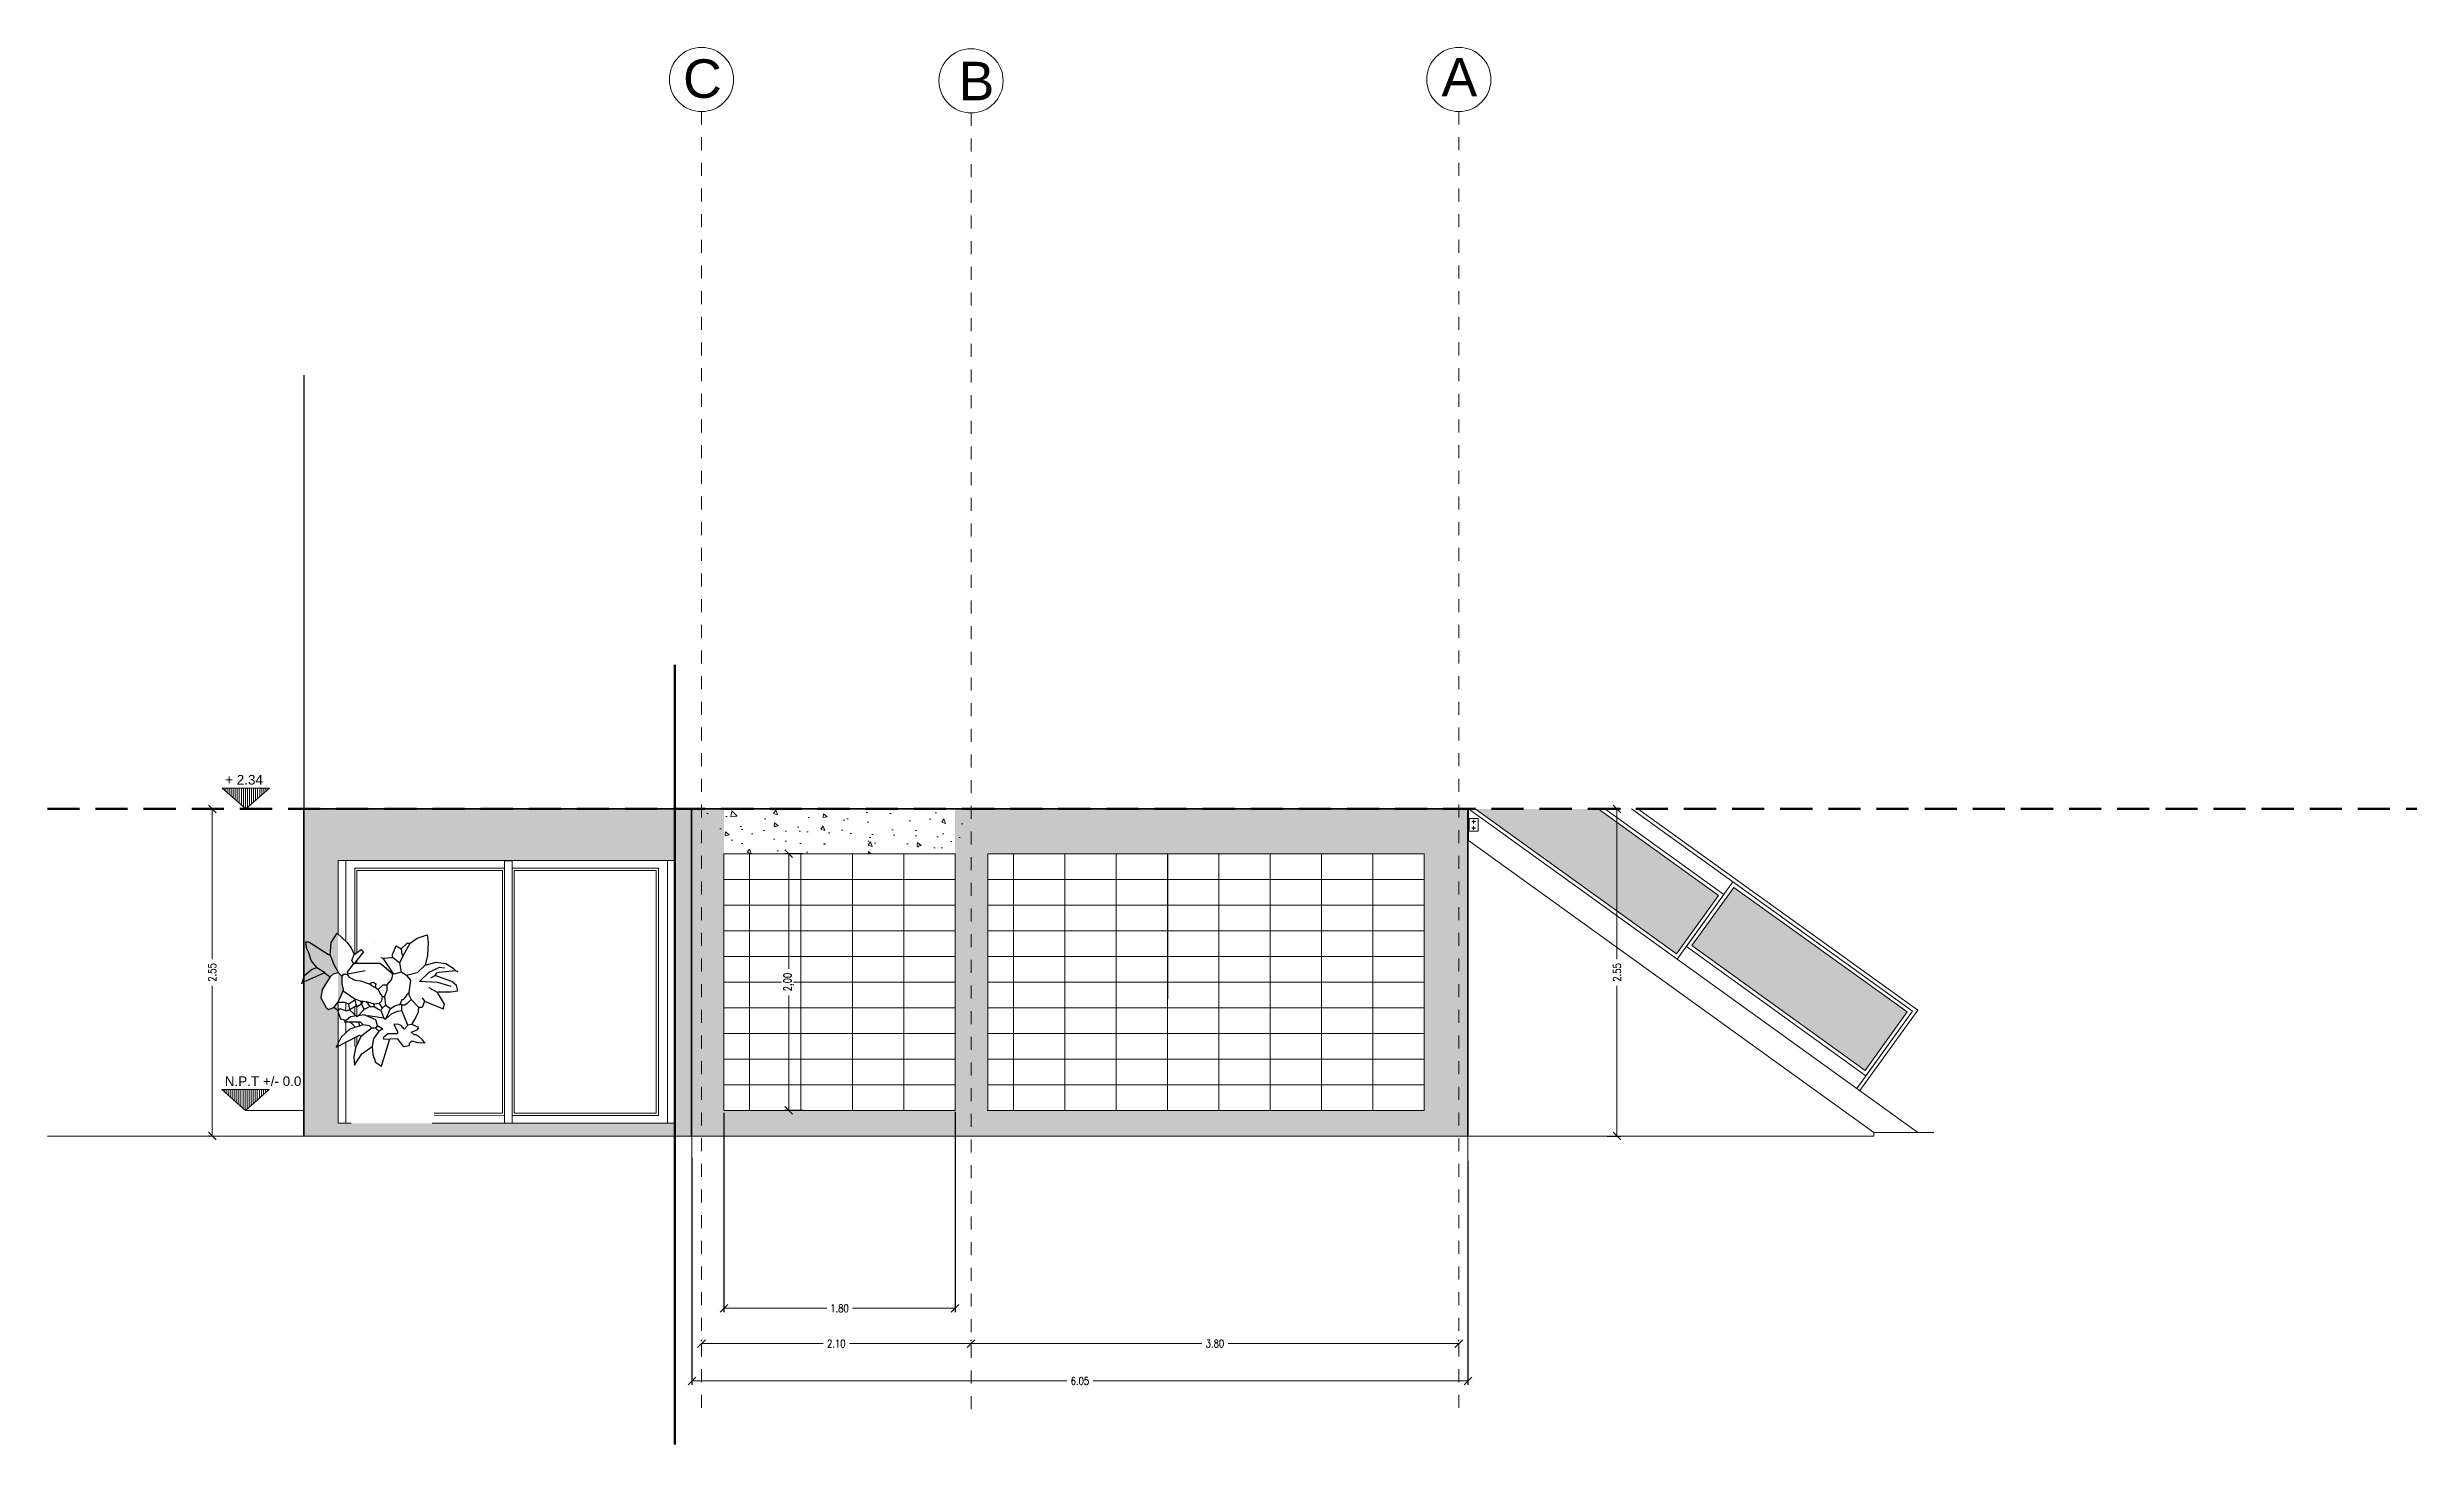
# Model space of a CAD drawing. Header units: inches. Extents: x -1721 to -596, y -6348 to -3031.
# Drawn here: x -683.6 to -665.14, y -3125.84 to -3114.95 of the extents above; entities that cross this region are included whole.
import ezdxf

# ---------------------------------------------------------------- set-up
doc = ezdxf.new("R2010")
doc.units = ezdxf.units.IN
doc.header["$MEASUREMENT"] = 0
doc.linetypes.add('CENTER', pattern=[2, 1.25, -0.25, 0.25, -0.25])
doc.linetypes.add('HIDDEN', pattern=[0.375, 0.25, -0.125])
for name, color, linetype, lineweight in [('$1$A-FLOR-FTPT', 6, 'Continuous', 70), ('$1$A-WALL-FULL', 7, 'Continuous', 35), ('A-ANNO-DIMS', 3, 'Continuous', 18), ('A-ANNO-SYMB', 3, 'Continuous', 18), ('A-ANNO-TEXT', 3, 'Continuous', 18), ('A-ELEV-MBE1', 7, 'Continuous', 13), ('A-ELEV-PATT', 8, 'Continuous', 13), ('A-SECT-MCUT', 7, 'Continuous', 35), ('A-SECT-PATT', 8, 'Continuous', 18)]:
    doc.layers.add(name, color=color, linetype=linetype, lineweight=lineweight)
doc.layers.add('linee sezioni frecce', color=5, linetype='Continuous')
doc.layers.add('VEGETAZIONE', color=94, linetype='Continuous')
doc.styles.add('E-ARIAL', font='Arial.ttf')
doc.styles.add('E-ROMANS', font='romans.shx', dxfattribs={"width": 0.8})
doc.dimstyles.new('E-0050_TICK_12', dxfattribs={"dimscale": 0.001, "dimtxt": 60, "dimasz": 60, "dimexe": 30, "dimexo": 20, "dimgap": 30, "dimtad": 0, "dimzin": 0, "dimdsep": 46, "dimtxsty": 'E-ROMANS', "dimblk": 'OBLIQUE', "dimcen": 30, "dimclrd": 256, "dimclre": 256, "dimclrt": 256, "dimadec": 0, "dimazin": 0, "dimtfac": 1, "dimtmove": 1, "dimatfit": 3, "dimldrblk": 'OPEN90', "dimfxl": 1, "dimtfill": 1, "dimtolj": 1, "dimtzin": 0, "dimlwd": -1, "dimarcsym": 0})

# ---------------------------------------------------------------- blocks, each defined once
blk = doc.blocks.new('_Oblique')
at = {"color": 0, "linetype": 'ByBlock', "lineweight": -2}
blk.add_line((-0.5, -0.5), (0.5, 0.5), dxfattribs=at)
blk = doc.blocks.new('*D25')
at = {"layer": 'A-ANNO-DIMS', "lineweight": -2, "transparency": 16777216}
for p, q in [((-678.5, -3125.033), (-678.5, -3125.023)), ((-676.4, -3125.033), (-676.4, -3125.023))]:
    blk.add_line(p, q, dxfattribs=at)
at = {"layer": 'A-ANNO-DIMS', "transparency": 16777216}
for p, q in [((-678.5, -3125.053), (-677.553, -3125.053)), ((-676.4, -3125.053), (-677.346, -3125.053))]:
    blk.add_line(p, q, dxfattribs=at)
at = {"layer": 'DEFPOINTS', "color": 0, "transparency": 16777216}
for p in [(-678.5, -3125.053), (-676.4, -3125.053), (-676.4, -3125.053)]:
    blk.add_point(p, dxfattribs=at)
at = {"layer": 'A-ANNO-DIMS', "transparency": 16777216, "xscale": 0.06, "yscale": 0.06, "zscale": 0.06, "rotation": 180}
blk.add_blockref('_Oblique', (-678.5, -3125.053), dxfattribs=at)
at = {"layer": 'A-ANNO-DIMS', "transparency": 16777216, "xscale": 0.06, "yscale": 0.06, "zscale": 0.06}
blk.add_blockref('_Oblique', (-676.4, -3125.053), dxfattribs=at)
at = {"layer": 'A-ANNO-DIMS', "transparency": 16777216, "insert": (-677.45, -3125.053), "char_height": 0.06, "attachment_point": 5, "style": 'E-ROMANS', "bg_fill": 3, "box_fill_scale": 1.25, "bg_fill_color": 256, "bg_fill_true_color": 13158600, "bg_fill_transparency": 0}
blk.add_mtext('\\A1;2.10', dxfattribs=at)
blk = doc.blocks.new('_Open90')
at = {"color": 0, "linetype": 'ByBlock', "lineweight": -2}
for p, q in [((0, 0), (-1, 0)), ((-0.5, 0.5), (0, 0)), ((0, 0), (-0.5, -0.5))]:
    blk.add_line(p, q, dxfattribs=at)
blk = doc.blocks.new('*D26')
at = {"layer": 'A-ANNO-DIMS', "lineweight": -2, "transparency": 16777216}
for p, q in [((-676.4, -3125.033), (-676.4, -3125.023)), ((-672.6, -3125.033), (-672.6, -3125.023))]:
    blk.add_line(p, q, dxfattribs=at)
at = {"layer": 'A-ANNO-DIMS', "transparency": 16777216}
for p, q in [((-676.4, -3125.053), (-674.603, -3125.053)), ((-672.6, -3125.053), (-674.396, -3125.053))]:
    blk.add_line(p, q, dxfattribs=at)
at = {"layer": 'DEFPOINTS', "color": 0, "transparency": 16777216}
for p in [(-676.4, -3125.053), (-672.6, -3125.053), (-672.6, -3125.053)]:
    blk.add_point(p, dxfattribs=at)
at = {"layer": 'A-ANNO-DIMS', "transparency": 16777216, "xscale": 0.06, "yscale": 0.06, "zscale": 0.06, "rotation": 180}
blk.add_blockref('_Oblique', (-676.4, -3125.053), dxfattribs=at)
at = {"layer": 'A-ANNO-DIMS', "transparency": 16777216, "xscale": 0.06, "yscale": 0.06, "zscale": 0.06}
blk.add_blockref('_Oblique', (-672.6, -3125.053), dxfattribs=at)
at = {"layer": 'A-ANNO-DIMS', "transparency": 16777216, "insert": (-674.5, -3125.053), "char_height": 0.06, "attachment_point": 5, "style": 'E-ROMANS', "bg_fill": 3, "box_fill_scale": 1.25, "bg_fill_color": 256, "bg_fill_true_color": 13158600, "bg_fill_transparency": 0}
blk.add_mtext('\\A1;3.80', dxfattribs=at)
blk = doc.blocks.new('*D27')
at = {"layer": 'A-ANNO-DIMS', "lineweight": -2, "transparency": 16777216}
for p, q in [((-678.325, -3123.256), (-678.325, -3124.808)), ((-676.525, -3123.247), (-676.525, -3124.808))]:
    blk.add_line(p, q, dxfattribs=at)
at = {"layer": 'A-ANNO-DIMS', "transparency": 16777216}
for p, q in [((-678.325, -3124.778), (-677.524, -3124.778)), ((-676.525, -3124.778), (-677.325, -3124.778))]:
    blk.add_line(p, q, dxfattribs=at)
at = {"layer": 'DEFPOINTS', "color": 0, "transparency": 16777216}
for p in [(-678.325, -3123.236), (-676.525, -3123.227), (-676.525, -3124.778)]:
    blk.add_point(p, dxfattribs=at)
at = {"layer": 'A-ANNO-DIMS', "transparency": 16777216, "xscale": 0.06, "yscale": 0.06, "zscale": 0.06, "rotation": 180}
blk.add_blockref('_Oblique', (-678.325, -3124.778), dxfattribs=at)
at = {"layer": 'A-ANNO-DIMS', "transparency": 16777216, "xscale": 0.06, "yscale": 0.06, "zscale": 0.06}
blk.add_blockref('_Oblique', (-676.525, -3124.778), dxfattribs=at)
at = {"layer": 'A-ANNO-DIMS', "transparency": 16777216, "insert": (-677.425, -3124.778), "char_height": 0.06, "attachment_point": 5, "style": 'E-ROMANS', "bg_fill": 3, "box_fill_scale": 1.25, "bg_fill_color": 256, "bg_fill_true_color": 13158600, "bg_fill_transparency": 0}
blk.add_mtext('\\A1;1.80', dxfattribs=at)
blk = doc.blocks.new('*D28')
at = {"layer": 'A-ANNO-DIMS', "lineweight": -2, "transparency": 16777216}
for p, q in [((-678.575, -3123.606), (-678.575, -3125.374)), ((-672.529, -3123.631), (-672.529, -3125.374))]:
    blk.add_line(p, q, dxfattribs=at)
at = {"layer": 'A-ANNO-DIMS', "transparency": 16777216}
for p, q in [((-678.575, -3125.344), (-675.654, -3125.344)), ((-672.529, -3125.344), (-675.45, -3125.344))]:
    blk.add_line(p, q, dxfattribs=at)
at = {"layer": 'DEFPOINTS', "color": 0, "transparency": 16777216}
for p in [(-678.575, -3123.586), (-672.529, -3123.611), (-672.529, -3125.344)]:
    blk.add_point(p, dxfattribs=at)
at = {"layer": 'A-ANNO-DIMS', "transparency": 16777216, "xscale": 0.06, "yscale": 0.06, "zscale": 0.06, "rotation": 180}
blk.add_blockref('_Oblique', (-678.575, -3125.344), dxfattribs=at)
at = {"layer": 'A-ANNO-DIMS', "transparency": 16777216, "xscale": 0.06, "yscale": 0.06, "zscale": 0.06}
blk.add_blockref('_Oblique', (-672.529, -3125.344), dxfattribs=at)
at = {"layer": 'A-ANNO-DIMS', "transparency": 16777216, "insert": (-675.552, -3125.344), "char_height": 0.06, "attachment_point": 5, "style": 'E-ROMANS', "bg_fill": 3, "box_fill_scale": 1.25, "bg_fill_color": 256, "bg_fill_true_color": 13158600, "bg_fill_transparency": 0}
blk.add_mtext('\\A1;6.05', dxfattribs=at)
blk = doc.blocks.new('*D29')
at = {"layer": 'A-ANNO-DIMS', "lineweight": -2, "transparency": 16777216}
for p, q in [((-671.445, -3120.887), (-671.338, -3120.887)), ((-671.445, -3123.436), (-671.338, -3123.436))]:
    blk.add_line(p, q, dxfattribs=at)
at = {"layer": 'A-ANNO-DIMS', "transparency": 16777216}
for p, q in [((-671.368, -3120.887), (-671.368, -3122.058)), ((-671.368, -3123.436), (-671.368, -3122.265))]:
    blk.add_line(p, q, dxfattribs=at)
at = {"layer": 'DEFPOINTS', "color": 0, "transparency": 16777216}
for p in [(-671.465, -3120.887), (-671.465, -3123.436), (-671.368, -3123.436)]:
    blk.add_point(p, dxfattribs=at)
at = {"layer": 'A-ANNO-DIMS', "transparency": 16777216, "xscale": 0.06, "yscale": 0.06, "zscale": 0.06}
for p, rotation in [((-671.368, -3120.887), 90), ((-671.368, -3123.436), 270)]:
    blk.add_blockref('_Oblique', p, dxfattribs=dict(at, rotation=rotation))
at = {"layer": 'A-ANNO-DIMS', "transparency": 16777216, "insert": (-671.368, -3122.161), "char_height": 0.06, "attachment_point": 5, "rotation": 90, "style": 'E-ROMANS', "bg_fill": 3, "box_fill_scale": 1.25, "bg_fill_color": 256, "bg_fill_true_color": 13158600, "bg_fill_transparency": 0}
blk.add_mtext('\\A1;2.55', dxfattribs=at)
blk = doc.blocks.new('*D30')
at = {"layer": 'A-ANNO-DIMS', "lineweight": -2, "transparency": 16777216}
for p, q in [((-682.332, -3120.887), (-682.342, -3120.887)), ((-682.332, -3123.436), (-682.342, -3123.436))]:
    blk.add_line(p, q, dxfattribs=at)
at = {"layer": 'A-ANNO-DIMS', "transparency": 16777216}
for p, q in [((-682.312, -3120.887), (-682.312, -3122.058)), ((-682.312, -3123.436), (-682.312, -3122.265))]:
    blk.add_line(p, q, dxfattribs=at)
at = {"layer": 'DEFPOINTS', "color": 0, "transparency": 16777216}
for p in [(-682.312, -3120.887), (-682.312, -3123.436), (-682.312, -3123.436)]:
    blk.add_point(p, dxfattribs=at)
at = {"layer": 'A-ANNO-DIMS', "transparency": 16777216, "xscale": 0.06, "yscale": 0.06, "zscale": 0.06}
for p, rotation in [((-682.312, -3120.887), 90), ((-682.312, -3123.436), 270)]:
    blk.add_blockref('_Oblique', p, dxfattribs=dict(at, rotation=rotation))
at = {"layer": 'A-ANNO-DIMS', "transparency": 16777216, "insert": (-682.312, -3122.161), "char_height": 0.06, "attachment_point": 5, "rotation": 90, "style": 'E-ROMANS', "bg_fill": 3, "box_fill_scale": 1.25, "bg_fill_color": 256, "bg_fill_true_color": 13158600, "bg_fill_transparency": 0}
blk.add_mtext('\\A1;2.55', dxfattribs=at)
blk = doc.blocks.new('*D31')
at = {"layer": 'A-ANNO-DIMS', "lineweight": -2, "transparency": 16777216}
for p, q in [((-677.711, -3121.236), (-677.851, -3121.236)), ((-677.711, -3123.236), (-677.851, -3123.236))]:
    blk.add_line(p, q, dxfattribs=at)
at = {"layer": 'A-ANNO-DIMS', "transparency": 16777216}
for p, q in [((-677.821, -3121.236), (-677.821, -3122.133)), ((-677.821, -3123.236), (-677.821, -3122.34))]:
    blk.add_line(p, q, dxfattribs=at)
at = {"layer": 'DEFPOINTS', "color": 0, "transparency": 16777216}
for p in [(-677.821, -3121.236), (-677.691, -3121.236), (-677.691, -3123.236)]:
    blk.add_point(p, dxfattribs=at)
at = {"layer": 'A-ANNO-DIMS', "transparency": 16777216, "xscale": 0.06, "yscale": 0.06, "zscale": 0.06}
for p, rotation in [((-677.821, -3121.236), 90), ((-677.821, -3123.236), 270)]:
    blk.add_blockref('_Oblique', p, dxfattribs=dict(at, rotation=rotation))
at = {"layer": 'A-ANNO-DIMS', "transparency": 16777216, "insert": (-677.821, -3122.236), "char_height": 0.06, "attachment_point": 5, "rotation": 90, "style": 'E-ROMANS', "bg_fill": 3, "box_fill_scale": 1.25, "bg_fill_color": 256, "bg_fill_true_color": 13158600, "bg_fill_transparency": 0}
blk.add_mtext('\\A1;2,00', dxfattribs=at)

msp = doc.modelspace()

# ---------------------------------------------------------------- hatches: boundary and pattern name
at = {"layer": 'A-SECT-PATT'}
h = msp.add_hatch(dxfattribs=at)
h.set_pattern_fill('ANSI31', color=256, scale=0.005, angle=225, style=0)
h.set_pattern_definition([(270, (-526.87499, -3252.552641), (0.015875, -3e-17), [])])
h.paths.add_polyline_path([(-682.234, -3120.725), (-682.05, -3120.888), (-681.866, -3120.725)])
h = msp.add_hatch(dxfattribs=at)
h.set_pattern_fill('DOTS', color=256, scale=0.4, angle=362.9169, style=0)
h.set_pattern_definition([(2.916943, (-741.874664, -3101.663424), (0.011211598, 0.025603712), [0, -0.025])])
h.paths.add_polyline_path([(-670.786, -3121.952), (-669.435, -3122.924), (-669.108, -3122.469), (-670.458, -3121.498)])
h.paths.add_polyline_path([(-672.473, -3120.887), (-671.515, -3120.887), (-670.578, -3121.561), (-670.905, -3122.015)])

# ---------------------------------------------------------------- linework, layer by layer
at = {"layer": '$1$A-FLOR-FTPT'}
msp.add_line((-678.708, -3125.84), (-678.708, -3119.763), dxfattribs=at)
at = {"layer": '$1$A-WALL-FULL'}
for p, q in [((-681.599, -3120.887), (-681.599, -3123.436)), ((-678.579, -3120.887), (-678.579, -3123.436)), ((-672.529, -3120.887), (-672.529, -3123.436))]:
    msp.add_line(p, q, dxfattribs=at)
for p, q in [((-681.599, -3117.506), (-681.599, -3123.436)), ((-672.525, -3121.133), (-672.529, -3121.133)), ((-680.035, -3121.289), (-679.976, -3121.289))]:
    msp.add_line(p, q)
at = {"layer": 'A-ANNO-SYMB', "ltscale": 0.003}
for p, q in [((-678.575, -3123.436), (-678.575, -3123.686)), ((-676.525, -3123.536), (-676.525, -3123.761)), ((-672.529, -3123.436), (-672.529, -3123.686)), ((-678.575, -3123.611), (-678.575, -3123.761)), ((-672.529, -3123.611), (-672.529, -3123.761))]:
    msp.add_line(p, q, dxfattribs=at)
at = {"layer": 'A-ANNO-SYMB', "linetype": 'CENTER', "ltscale": 0.04}
for points in [[(-678.5, -3115.453), (-678.5, -3125.588)], [(-676.4, -3115.463), (-676.4, -3125.588)], [(-672.6, -3115.453), (-672.6, -3125.588)]]:
    msp.add_lwpolyline(points, dxfattribs=at)
at = {"layer": 'A-ANNO-SYMB'}
msp.add_lwpolyline([(-682.05, -3120.887), (-682.234, -3120.725), (-681.866, -3120.725)], close=True, dxfattribs=at)
for points in [[(-678.575, -3120.887), (-678.575, -3120.887), (-679.028, -3120.888), (-679.028, -3120.888)], [(-681.599, -3123.237), (-681.599, -3123.237), (-682.053, -3123.237), (-682.053, -3123.237)]]:
    msp.add_lwpolyline(points, dxfattribs=at)
for centre in [(-678.5, -3115.203), (-676.4, -3115.213), (-672.6, -3115.203)]:
    msp.add_circle(centre, 0.25, dxfattribs=at)
at = {"layer": 'A-ELEV-MBE1', "extrusion": (-4.44089e-16, 5.03198e-31, -1)}
for p, q in [((-675.492, -3120.887), (-676.292, -3120.887)), ((-675.517, -3120.887), (-676.267, -3120.887)), ((-675.517, -3120.887), (-676.267, -3120.887)), ((-675.517, -3120.887), (-676.267, -3120.887))]:
    msp.add_line(p, q, dxfattribs=at)
at = {"layer": 'A-ELEV-MBE1'}
for p, q in [((-672.525, -3120.887), (-669.025, -3123.407)), ((-672.525, -3121.133), (-672.525, -3120.887)), ((-672.45, -3120.961), (-672.525, -3120.961)), ((-672.52, -3120.961), (-672.52, -3121.061)), ((-672.47, -3120.986), (-672.5, -3120.986)), ((-672.485, -3121.001), (-672.485, -3120.971)), ((-672.45, -3120.961), (-672.45, -3121.061)), ((-671.256, -3120.887), (-669.066, -3122.463)), ((-671.205, -3120.887), (-669.025, -3122.456)), ((-672.45, -3121.061), (-672.525, -3121.061)), ((-672.525, -3121.133), (-669.367, -3123.407)), ((-672.47, -3121.036), (-672.5, -3121.036)), ((-672.485, -3121.021), (-672.485, -3121.051)), ((-681.599, -3121.237), (-681.599, -3123.436)), ((-674.869, -3121.237), (-675.669, -3121.237, 0)), ((-669.066, -3122.463), (-669.5, -3123.065)), ((-669.025, -3122.456), (-669.475, -3123.082)), ((-676.274, -3123.236), (-672.869, -3123.237)), ((-669.367, -3123.436), (-672.525, -3123.436)), ((-669.367, -3123.407), (-668.899, -3123.407)), ((-669.367, -3123.407), (-669.367, -3123.436))]:
    msp.add_line(p, q, dxfattribs=at)
at = {"layer": 'A-ELEV-MBE1', "color": 7}
for p, q in [((-680.035, -3121.289), (-681.331, -3121.289)), ((-681.331, -3121.289), (-681.331, -3121.862)), ((-681.272, -3121.917), (-681.272, -3121.289)), ((-680.035, -3123.336), (-680.035, -3121.289)), ((-679.976, -3123.336), (-679.976, -3121.289)), ((-678.708, -3121.289), (-679.976, -3121.289)), ((-678.766, -3123.336), (-678.766, -3121.289)), ((-678.708, -3122.339), (-678.708, -3121.289)), ((-681.331, -3122.396), (-681.331, -3122.455)), ((-681.272, -3122.461), (-681.272, -3122.399)), ((-678.708, -3122.339), (-678.708, -3123.336)), ((-681.331, -3122.465), (-681.331, -3123.336)), ((-681.272, -3122.538), (-681.272, -3122.535)), ((-681.272, -3122.634), (-681.272, -3122.546)), ((-681.272, -3123.336), (-681.272, -3122.705))]:
    msp.add_line(p, q, dxfattribs=at)
at = {"layer": 'A-ELEV-MBE1', "color": 4}
for p, q in [((-681.201, -3121.348), (-681.201, -3122.016)), ((-678.836, -3123.276), (-678.836, -3121.348)), ((-680.051, -3121.367), (-681.184, -3121.367)), ((-681.184, -3121.367), (-681.184, -3122.005)), ((-680.051, -3123.258), (-680.051, -3121.367)), ((-678.852, -3121.367), (-679.96, -3121.367)), ((-679.96, -3123.258), (-679.96, -3121.367)), ((-678.852, -3121.367), (-678.852, -3123.258)), ((-681.184, -3122.065), (-681.184, -3122.092)), ((-681.201, -3122.367), (-681.201, -3122.379)), ((-681.201, -3122.429), (-681.201, -3122.489)), ((-681.184, -3122.424), (-681.184, -3122.503)), ((-681.201, -3122.583), (-681.201, -3122.591)), ((-681.201, -3122.668), (-681.201, -3122.739)), ((-681.184, -3122.659), (-681.184, -3122.727)), ((-680.582, -3123.272), (-680.035, -3123.276)), ((-679.976, -3123.276), (-678.836, -3123.276))]:
    msp.add_line(p, q, dxfattribs=at)
at = {"layer": 'A-ELEV-MBE1', "color": 4, "linetype": 'HIDDEN', "ltscale": 100}
for p, q in [((-680.035, -3121.348), (-681.201, -3121.348)), ((-678.836, -3121.348), (-679.976, -3121.348)), ((-680.051, -3123.258), (-680.582, -3123.258)), ((-678.852, -3123.258), (-679.96, -3123.258))]:
    msp.add_line(p, q, dxfattribs=at)
at = {"layer": 'A-ELEV-MBE1', "color": 7, "true_color": 0xffffff}
for p, q in [((-681.331, -3123.336), (-681.229, -3123.336)), ((-680.598, -3123.336), (-678.708, -3123.336))]:
    msp.add_line(p, q, dxfattribs=at)
at = {"layer": 'A-ELEV-MBE1'}
for points in [[(-671.463, -3120.887), (-670.536, -3121.554), (-670.898, -3122.057), (-672.525, -3120.887)], [(-671.515, -3120.887), (-670.578, -3121.561), (-670.905, -3122.015), (-672.473, -3120.887)], [(-683.596, -3123.436), (-672.525, -3123.436)]]:
    msp.add_lwpolyline(points, dxfattribs=at)
for points in [[(-671.293, -3120.887), (-671.293, -3120.887)], [(-678.325, -3121.236), (-678.125, -3121.236), (-678.125, -3121.436), (-678.325, -3121.436)], [(-678.125, -3121.236), (-677.725, -3121.236), (-677.725, -3121.436), (-678.125, -3121.436)], [(-677.725, -3121.236), (-677.325, -3121.236), (-677.325, -3121.436), (-677.725, -3121.436)], [(-677.325, -3121.236), (-676.925, -3121.236), (-676.925, -3121.436), (-677.325, -3121.436)], [(-676.925, -3121.236), (-676.525, -3121.236), (-676.525, -3121.436), (-676.925, -3121.436)], [(-676.269, -3121.237), (-676.069, -3121.237), (-676.069, -3121.437), (-676.269, -3121.437)], [(-676.069, -3121.237), (-675.669, -3121.237), (-675.669, -3121.437), (-676.069, -3121.437)], [(-675.669, -3121.237), (-675.269, -3121.237), (-675.269, -3121.437), (-675.669, -3121.437)], [(-675.269, -3121.237), (-674.869, -3121.237), (-674.869, -3121.437), (-675.269, -3121.437)], [(-674.869, -3121.237), (-674.469, -3121.237), (-674.469, -3121.437), (-674.869, -3121.437)], [(-674.469, -3121.237), (-674.069, -3121.237), (-674.069, -3121.437), (-674.469, -3121.437)], [(-674.069, -3121.237), (-673.669, -3121.237), (-673.669, -3121.437), (-674.069, -3121.437)], [(-673.669, -3121.237), (-673.269, -3121.237), (-673.269, -3121.437), (-673.669, -3121.437)], [(-673.269, -3121.237), (-672.869, -3121.237), (-672.869, -3121.437), (-673.269, -3121.437)], [(-678.325, -3121.436), (-678.125, -3121.436), (-678.125, -3121.636), (-678.325, -3121.636)], [(-678.125, -3121.436), (-677.725, -3121.436), (-677.725, -3121.636), (-678.125, -3121.636)], [(-677.725, -3121.436), (-677.325, -3121.436), (-677.325, -3121.636), (-677.725, -3121.636)], [(-677.325, -3121.436), (-676.925, -3121.436), (-676.925, -3121.636), (-677.325, -3121.636)], [(-676.925, -3121.436), (-676.525, -3121.436), (-676.525, -3121.636), (-676.925, -3121.636)], [(-676.269, -3121.437), (-676.069, -3121.437), (-676.069, -3121.637), (-676.269, -3121.637)], [(-676.069, -3121.437), (-675.669, -3121.437), (-675.669, -3121.637), (-676.069, -3121.637)], [(-675.669, -3121.437), (-675.269, -3121.437), (-675.269, -3121.637), (-675.669, -3121.637)], [(-675.269, -3121.437), (-674.869, -3121.437), (-674.869, -3121.637), (-675.269, -3121.637)], [(-674.869, -3121.437), (-674.469, -3121.437), (-674.469, -3121.637), (-674.869, -3121.637)], [(-674.469, -3121.437), (-674.069, -3121.437), (-674.069, -3121.637), (-674.469, -3121.637)], [(-674.069, -3121.437), (-673.669, -3121.437), (-673.669, -3121.637), (-674.069, -3121.637)], [(-673.669, -3121.437), (-673.269, -3121.437), (-673.269, -3121.637), (-673.669, -3121.637)], [(-673.269, -3121.437), (-672.869, -3121.437), (-672.869, -3121.637), (-673.269, -3121.637)], [(-669.429, -3122.966), (-670.827, -3121.959), (-670.465, -3121.456), (-669.066, -3122.463)], [(-669.435, -3122.924), (-670.786, -3121.952), (-670.458, -3121.498), (-669.108, -3122.469)], [(-678.325, -3121.636), (-678.125, -3121.636), (-678.125, -3121.836), (-678.325, -3121.836)], [(-678.125, -3121.636), (-677.725, -3121.636), (-677.725, -3121.836), (-678.125, -3121.836)], [(-677.725, -3121.636), (-677.325, -3121.636), (-677.325, -3121.836), (-677.725, -3121.836)], [(-677.325, -3121.636), (-676.925, -3121.636), (-676.925, -3121.836), (-677.325, -3121.836)], [(-676.925, -3121.636), (-676.525, -3121.636), (-676.525, -3121.836), (-676.925, -3121.836)], [(-676.269, -3121.637), (-676.069, -3121.637), (-676.069, -3121.837), (-676.269, -3121.837)], [(-676.069, -3121.637), (-675.669, -3121.637), (-675.669, -3121.837), (-676.069, -3121.837)], [(-675.669, -3121.637), (-675.269, -3121.637), (-675.269, -3121.837), (-675.669, -3121.837)], [(-675.269, -3121.637), (-674.869, -3121.637), (-674.869, -3121.837), (-675.269, -3121.837)], [(-674.869, -3121.637), (-674.469, -3121.637), (-674.469, -3121.837), (-674.869, -3121.837)], [(-674.469, -3121.637), (-674.069, -3121.637), (-674.069, -3121.837), (-674.469, -3121.837)], [(-674.069, -3121.637), (-673.669, -3121.637), (-673.669, -3121.837), (-674.069, -3121.837)], [(-673.669, -3121.637), (-673.269, -3121.637), (-673.269, -3121.837), (-673.669, -3121.837)], [(-673.269, -3121.637), (-672.869, -3121.637), (-672.869, -3121.837), (-673.269, -3121.837)], [(-678.325, -3121.836), (-678.125, -3121.836), (-678.125, -3122.036), (-678.325, -3122.036)], [(-678.125, -3121.836), (-677.725, -3121.836), (-677.725, -3122.036), (-678.125, -3122.036)], [(-677.725, -3121.836), (-677.325, -3121.836), (-677.325, -3122.036), (-677.725, -3122.036)], [(-677.325, -3121.836), (-676.925, -3121.836), (-676.925, -3122.036), (-677.325, -3122.036)], [(-676.925, -3121.836), (-676.525, -3121.836), (-676.525, -3122.036), (-676.925, -3122.036)], [(-676.269, -3121.837), (-676.069, -3121.837), (-676.069, -3122.037), (-676.269, -3122.037)], [(-676.069, -3121.837), (-675.669, -3121.837), (-675.669, -3122.037), (-676.069, -3122.037)], [(-675.669, -3121.837), (-675.269, -3121.837), (-675.269, -3122.037), (-675.669, -3122.037)], [(-675.269, -3121.837), (-674.869, -3121.837), (-674.869, -3122.037), (-675.269, -3122.037)], [(-674.869, -3121.837), (-674.469, -3121.837), (-674.469, -3122.037), (-674.869, -3122.037)], [(-674.469, -3121.837), (-674.069, -3121.837), (-674.069, -3122.037), (-674.469, -3122.037)], [(-674.069, -3121.837), (-673.669, -3121.837), (-673.669, -3122.037), (-674.069, -3122.037)], [(-673.669, -3121.837), (-673.269, -3121.837), (-673.269, -3122.037), (-673.669, -3122.037)], [(-673.269, -3121.837), (-672.869, -3121.837), (-672.869, -3122.037), (-673.269, -3122.037)], [(-678.325, -3122.036), (-678.125, -3122.036), (-678.125, -3122.236), (-678.325, -3122.236)], [(-678.125, -3122.036), (-677.725, -3122.036), (-677.725, -3122.236), (-678.125, -3122.236)], [(-677.725, -3122.036), (-677.325, -3122.036), (-677.325, -3122.236), (-677.725, -3122.236)], [(-677.325, -3122.036), (-676.925, -3122.036), (-676.925, -3122.236), (-677.325, -3122.236)], [(-676.925, -3122.036), (-676.525, -3122.036), (-676.525, -3122.236), (-676.925, -3122.236)], [(-676.269, -3122.037), (-676.069, -3122.037), (-676.069, -3122.237), (-676.269, -3122.237)], [(-676.069, -3122.037), (-675.669, -3122.037), (-675.669, -3122.237), (-676.069, -3122.237)], [(-675.669, -3122.037), (-675.269, -3122.037), (-675.269, -3122.237), (-675.669, -3122.237)], [(-675.269, -3122.037), (-674.869, -3122.037), (-674.869, -3122.237), (-675.269, -3122.237)], [(-674.869, -3122.037), (-674.469, -3122.037), (-674.469, -3122.237), (-674.869, -3122.237)], [(-674.469, -3122.037), (-674.069, -3122.037), (-674.069, -3122.237), (-674.469, -3122.237)], [(-674.069, -3122.037), (-673.669, -3122.037), (-673.669, -3122.237), (-674.069, -3122.237)], [(-673.669, -3122.037), (-673.269, -3122.037), (-673.269, -3122.237), (-673.669, -3122.237)], [(-673.269, -3122.037), (-672.869, -3122.037), (-672.869, -3122.237), (-673.269, -3122.237)], [(-678.325, -3122.236), (-678.125, -3122.236), (-678.125, -3122.436), (-678.325, -3122.436)], [(-678.125, -3122.236), (-677.725, -3122.236), (-677.725, -3122.436), (-678.125, -3122.436)], [(-677.725, -3122.236), (-677.325, -3122.236), (-677.325, -3122.436), (-677.725, -3122.436)], [(-677.325, -3122.236), (-676.925, -3122.236), (-676.925, -3122.436), (-677.325, -3122.436)], [(-676.925, -3122.236), (-676.525, -3122.236), (-676.525, -3122.436), (-676.925, -3122.436)], [(-676.269, -3122.237), (-676.069, -3122.237), (-676.069, -3122.437), (-676.269, -3122.437)], [(-676.069, -3122.237), (-675.669, -3122.237), (-675.669, -3122.437), (-676.069, -3122.437)], [(-675.669, -3122.237), (-675.269, -3122.237), (-675.269, -3122.437), (-675.669, -3122.437)], [(-675.269, -3122.237), (-674.869, -3122.237), (-674.869, -3122.437), (-675.269, -3122.437)], [(-674.869, -3122.237), (-674.469, -3122.237), (-674.469, -3122.437), (-674.869, -3122.437)], [(-674.469, -3122.237), (-674.069, -3122.237), (-674.069, -3122.437), (-674.469, -3122.437)], [(-674.069, -3122.237), (-673.669, -3122.237), (-673.669, -3122.437), (-674.069, -3122.437)], [(-673.669, -3122.237), (-673.269, -3122.237), (-673.269, -3122.437), (-673.669, -3122.437)], [(-673.269, -3122.237), (-672.869, -3122.237), (-672.869, -3122.437), (-673.269, -3122.437)], [(-678.325, -3122.436), (-678.125, -3122.436), (-678.125, -3122.636), (-678.325, -3122.636)], [(-678.125, -3122.436), (-677.725, -3122.436), (-677.725, -3122.636), (-678.125, -3122.636)], [(-677.725, -3122.436), (-677.325, -3122.436), (-677.325, -3122.636), (-677.725, -3122.636)], [(-677.325, -3122.436), (-676.925, -3122.436), (-676.925, -3122.636), (-677.325, -3122.636)], [(-676.925, -3122.436), (-676.525, -3122.436), (-676.525, -3122.636), (-676.925, -3122.636)], [(-676.269, -3122.437), (-676.069, -3122.437), (-676.069, -3122.637), (-676.269, -3122.637)], [(-676.069, -3122.437), (-675.669, -3122.437), (-675.669, -3122.637), (-676.069, -3122.637)], [(-675.669, -3122.437), (-675.269, -3122.437), (-675.269, -3122.637), (-675.669, -3122.637)], [(-675.269, -3122.437), (-674.869, -3122.437), (-674.869, -3122.637), (-675.269, -3122.637)], [(-674.869, -3122.437), (-674.469, -3122.437), (-674.469, -3122.637), (-674.869, -3122.637)], [(-674.469, -3122.437), (-674.069, -3122.437), (-674.069, -3122.637), (-674.469, -3122.637)], [(-674.069, -3122.437), (-673.669, -3122.437), (-673.669, -3122.637), (-674.069, -3122.637)], [(-673.669, -3122.437), (-673.269, -3122.437), (-673.269, -3122.637), (-673.669, -3122.637)], [(-673.269, -3122.437), (-672.869, -3122.437), (-672.869, -3122.637), (-673.269, -3122.637)], [(-678.325, -3122.636), (-678.125, -3122.636), (-678.125, -3122.836), (-678.325, -3122.836)], [(-678.125, -3122.636), (-677.725, -3122.636), (-677.725, -3122.836), (-678.125, -3122.836)], [(-677.725, -3122.636), (-677.325, -3122.636), (-677.325, -3122.836), (-677.725, -3122.836)], [(-677.325, -3122.636), (-676.925, -3122.636), (-676.925, -3122.836), (-677.325, -3122.836)], [(-676.925, -3122.636), (-676.525, -3122.636), (-676.525, -3122.836), (-676.925, -3122.836)], [(-676.269, -3122.637), (-676.069, -3122.637), (-676.069, -3122.837), (-676.269, -3122.837)], [(-676.069, -3122.637), (-675.669, -3122.637), (-675.669, -3122.837), (-676.069, -3122.837)], [(-675.669, -3122.637), (-675.269, -3122.637), (-675.269, -3122.837), (-675.669, -3122.837)], [(-675.269, -3122.637), (-674.869, -3122.637), (-674.869, -3122.837), (-675.269, -3122.837)], [(-674.869, -3122.637), (-674.469, -3122.637), (-674.469, -3122.837), (-674.869, -3122.837)], [(-674.469, -3122.637), (-674.069, -3122.637), (-674.069, -3122.837), (-674.469, -3122.837)], [(-674.069, -3122.637), (-673.669, -3122.637), (-673.669, -3122.837), (-674.069, -3122.837)], [(-673.669, -3122.637), (-673.269, -3122.637), (-673.269, -3122.837), (-673.669, -3122.837)], [(-673.269, -3122.637), (-672.869, -3122.637), (-672.869, -3122.837), (-673.269, -3122.837)], [(-678.325, -3122.836), (-678.125, -3122.836), (-678.125, -3123.036), (-678.325, -3123.036)], [(-678.125, -3122.836), (-677.725, -3122.836), (-677.725, -3123.036), (-678.125, -3123.036)], [(-677.725, -3122.836), (-677.325, -3122.836), (-677.325, -3123.036), (-677.725, -3123.036)], [(-677.325, -3122.836), (-676.925, -3122.836), (-676.925, -3123.036), (-677.325, -3123.036)], [(-676.925, -3122.836), (-676.525, -3122.836), (-676.525, -3123.036), (-676.925, -3123.036)], [(-676.269, -3122.837), (-676.069, -3122.837), (-676.069, -3123.037), (-676.269, -3123.037)], [(-676.069, -3122.837), (-675.669, -3122.837), (-675.669, -3123.037), (-676.069, -3123.037)], [(-675.669, -3122.837), (-675.269, -3122.837), (-675.269, -3123.037), (-675.669, -3123.037)], [(-675.269, -3122.837), (-674.869, -3122.837), (-674.869, -3123.037), (-675.269, -3123.037)], [(-674.869, -3122.837), (-674.469, -3122.837), (-674.469, -3123.037), (-674.869, -3123.037)], [(-674.469, -3122.837), (-674.069, -3122.837), (-674.069, -3123.037), (-674.469, -3123.037)], [(-674.069, -3122.837), (-673.669, -3122.837), (-673.669, -3123.037), (-674.069, -3123.037)], [(-673.669, -3122.837), (-673.269, -3122.837), (-673.269, -3123.037), (-673.669, -3123.037)], [(-673.269, -3122.837), (-672.869, -3122.837), (-672.869, -3123.037), (-673.269, -3123.037)], [(-678.325, -3123.036), (-678.125, -3123.036), (-678.125, -3123.236), (-678.325, -3123.236)], [(-678.125, -3123.036), (-677.725, -3123.036), (-677.725, -3123.236), (-678.125, -3123.236)], [(-677.725, -3123.036), (-677.325, -3123.036), (-677.325, -3123.236), (-677.725, -3123.236)], [(-677.325, -3123.036), (-676.925, -3123.036), (-676.925, -3123.236), (-677.325, -3123.236)], [(-676.925, -3123.036), (-676.525, -3123.036), (-676.525, -3123.236), (-676.925, -3123.236)], [(-676.269, -3123.037), (-676.069, -3123.037), (-676.069, -3123.237), (-676.269, -3123.237)], [(-676.069, -3123.037), (-675.669, -3123.037), (-675.669, -3123.237), (-676.069, -3123.237)], [(-675.669, -3123.037), (-675.269, -3123.037), (-675.269, -3123.237), (-675.669, -3123.237)], [(-675.269, -3123.037), (-674.869, -3123.037), (-674.869, -3123.237), (-675.269, -3123.237)], [(-674.869, -3123.037), (-674.469, -3123.037), (-674.469, -3123.237), (-674.869, -3123.237)], [(-674.469, -3123.037), (-674.069, -3123.037), (-674.069, -3123.237), (-674.469, -3123.237)], [(-673.669, -3123.037), (-673.269, -3123.037), (-673.269, -3123.237), (-673.669, -3123.237)], [(-673.269, -3123.037), (-672.869, -3123.037), (-672.869, -3123.237), (-673.269, -3123.237)]]:
    msp.add_lwpolyline(points, close=True, dxfattribs=at)
for centre in [(-672.485, -3120.986), (-672.485, -3121.036)]:
    msp.add_circle(centre, 0.005, dxfattribs=at)
at = {"layer": 'A-SECT-MCUT'}
msp.add_line((-672.665, -3120.887), (-672.525, -3120.887), dxfattribs=at)
msp.add_lwpolyline([(-681.599, -3120.887), (-678.435, -3120.887), (-672.665, -3120.887)], dxfattribs=at)
at = {"layer": 'linee sezioni frecce', "color": 7, "true_color": 0xffffff}
msp.add_line((-674.869, -3121.237), (-674.869, -3122.366), dxfattribs=at)
at = {"layer": 'VEGETAZIONE'}
for p, q in [((-681.206, -3122.092), (-681.2, -3122.092)), ((-681.003, -3122.092), (-681.2, -3122.092)), ((-680.908, -3122.171), (-681.003, -3122.092)), ((-680.853, -3122.086), (-680.841, -3122.159)), ((-681.437, -3122.165), (-681.394, -3122.196)), ((-681.255, -3122.171), (-681.121, -3122.147)), ((-680.92, -3122.22), (-680.951, -3122.257)), ((-680.951, -3122.257), (-680.951, -3122.302)), ((-680.914, -3122.214), (-680.92, -3122.22)), ((-680.908, -3122.178), (-680.914, -3122.214)), ((-680.908, -3122.178), (-680.908, -3122.171)), ((-681.2, -3122.378), (-681.248, -3122.409)), ((-681.018, -3122.293), (-681.005, -3122.323)), ((-681.005, -3122.323), (-680.987, -3122.348)), ((-680.987, -3122.348), (-680.969, -3122.348)), ((-680.951, -3122.302), (-680.969, -3122.348)), ((-680.969, -3122.348), (-680.963, -3122.415)), ((-680.926, -3122.445), (-680.963, -3122.524)), ((-680.556, -3122.317), (-680.622, -3122.281)), ((-681.171, -3122.546), (-681.164, -3122.58)), ((-680.986, -3122.602), (-681.027, -3122.574))]:
    msp.add_line(p, q, dxfattribs=at)
for points in [[(-681.394, -3122.026), (-681.386, -3121.928), (-681.339, -3121.855), (-681.263, -3121.925), (-681.23, -3121.969), (-681.206, -3122.02)], [(-680.823, -3122.032), (-680.769, -3121.934), (-680.716, -3121.893), (-680.638, -3121.867), (-680.63, -3121.925), (-680.635, -3122.03), (-680.653, -3122.105), (-680.714, -3122.165), (-680.799, -3122.184), (-680.841, -3122.159), (-680.898, -3122.175), (-680.981, -3122.05)], [(-681.613, -3122.244), (-681.613, -3122.251), (-681.592, -3122.185), (-681.539, -3122.139), (-681.498, -3122.123), (-681.54, -3122.068), (-681.558, -3122.007), (-681.576, -3121.978), (-681.581, -3121.943), (-681.583, -3121.922), (-681.558, -3121.922), (-681.407, -3122.02), (-681.394, -3122.026), (-681.364, -3122.098), (-681.328, -3122.165), (-681.369, -3122.174), (-681.394, -3122.196), (-681.455, -3122.293), (-681.467, -3122.36), (-681.425, -3122.433), (-681.407, -3122.451), (-681.364, -3122.433)], [(-681.212, -3122.092), (-681.261, -3122.159), (-681.255, -3122.171), (-681.261, -3122.178), (-681.291, -3122.178), (-681.303, -3122.19), (-681.328, -3122.165)], [(-680.999, -3122.044), (-680.981, -3122.05), (-680.908, -3122.044), (-680.908, -3122.02), (-680.878, -3121.953), (-680.841, -3121.977), (-680.793, -3121.934), (-680.768, -3121.934)], [(-680.841, -3121.977), (-680.835, -3122.02), (-680.823, -3122.032), (-680.853, -3122.086), (-680.908, -3122.044)], [(-680.653, -3122.099), (-680.653, -3122.105), (-680.568, -3122.08), (-680.493, -3122.092), (-680.434, -3122.127), (-680.416, -3122.147)], [(-681.498, -3122.123), (-681.437, -3122.159), (-681.437, -3122.165), (-681.577, -3122.226), (-681.607, -3122.238)], [(-681.303, -3122.19), (-681.303, -3122.251), (-681.291, -3122.293), (-681.291, -3122.305)], [(-681.261, -3122.178), (-681.244, -3122.197), (-681.202, -3122.22), (-681.157, -3122.226), (-681.09, -3122.251)], [(-681.042, -3122.275), (-681.054, -3122.275), (-681.09, -3122.251), (-681.06, -3122.238), (-681.036, -3122.251), (-681.042, -3122.275), (-681.018, -3122.293), (-680.981, -3122.257), (-680.951, -3122.257)], [(-680.799, -3122.184), (-680.768, -3122.22), (-680.781, -3122.317), (-680.781, -3122.336), (-680.762, -3122.372), (-680.793, -3122.402), (-680.811, -3122.415), (-680.835, -3122.415), (-680.847, -3122.409), (-680.835, -3122.378)], [(-680.451, -3122.27), (-680.555, -3122.239), (-680.696, -3122.231), (-680.623, -3122.158), (-680.542, -3122.121), (-680.503, -3122.125)], [(-680.677, -3122.36), (-680.659, -3122.384), (-680.513, -3122.445), (-680.501, -3122.409), (-680.556, -3122.317), (-680.55, -3122.311), (-680.452, -3122.311), (-680.398, -3122.305), (-680.41, -3122.263), (-680.446, -3122.232), (-680.525, -3122.202), (-680.574, -3122.184)], [(-680.61, -3122.202), (-680.574, -3122.184), (-680.562, -3122.165), (-680.543, -3122.159), (-680.416, -3122.147), (-680.398, -3122.153)], [(-681.188, -3122.421), (-681.236, -3122.451), (-681.267, -3122.463), (-681.315, -3122.445), (-681.334, -3122.457), (-681.364, -3122.433), (-681.334, -3122.396)], [(-681.127, -3122.451), (-681.182, -3122.506), (-681.236, -3122.457), (-681.236, -3122.451), (-681.242, -3122.439), (-681.248, -3122.409), (-681.279, -3122.396), (-681.334, -3122.396), (-681.321, -3122.366), (-681.309, -3122.348), (-681.291, -3122.305), (-681.194, -3122.372)], [(-681.27, -3122.536), (-681.309, -3122.524), (-681.334, -3122.457)], [(-681.157, -3122.384), (-681.133, -3122.384), (-681.109, -3122.39), (-681.084, -3122.427), (-681.054, -3122.427)], [(-681.084, -3122.427), (-681.127, -3122.451), (-681.145, -3122.409), (-681.145, -3122.402), (-681.133, -3122.384)], [(-680.987, -3122.348), (-680.993, -3122.384), (-681.011, -3122.402), (-681.048, -3122.409), (-681.109, -3122.39)], [(-681.011, -3122.402), (-680.987, -3122.439), (-680.999, -3122.457), (-681.018, -3122.451), (-681.054, -3122.427), (-681.048, -3122.409)], [(-680.999, -3122.457), (-680.975, -3122.518), (-680.963, -3122.524), (-680.914, -3122.483), (-680.869, -3122.463), (-680.835, -3122.457)], [(-680.987, -3122.439), (-680.963, -3122.415), (-680.926, -3122.439), (-680.926, -3122.445), (-680.89, -3122.421), (-680.847, -3122.409)], [(-680.781, -3122.317), (-680.799, -3122.336), (-680.799, -3122.342), (-680.823, -3122.372), (-680.835, -3122.378), (-680.835, -3122.372)], [(-680.653, -3122.712), (-680.659, -3122.706), (-680.674, -3122.685), (-680.702, -3122.661), (-680.726, -3122.648), (-680.738, -3122.646), (-680.762, -3122.627), (-680.734, -3122.616), (-680.713, -3122.605), (-680.701, -3122.591), (-680.756, -3122.567), (-680.787, -3122.573), (-680.835, -3122.457), (-680.835, -3122.415)], [(-680.659, -3122.384), (-680.677, -3122.433), (-680.701, -3122.433), (-680.762, -3122.372)], [(-680.756, -3122.567), (-680.733, -3122.529), (-680.706, -3122.468), (-680.701, -3122.433)], [(-681.282, -3122.546), (-681.159, -3122.546), (-681.135, -3122.57), (-681.239, -3122.604), (-681.306, -3122.664)], [(-681.189, -3122.5), (-681.235, -3122.506), (-681.282, -3122.546)], [(-681.195, -3122.59), (-681.223, -3122.559), (-681.242, -3122.546)], [(-681.068, -3122.595), (-681.153, -3122.661), (-681.195, -3122.748), (-681.208, -3122.818), (-681.204, -3122.884), (-681.146, -3122.795), (-681.066, -3122.739)], [(-680.982, -3122.603), (-681.013, -3122.619), (-681.038, -3122.595), (-681.068, -3122.595), (-681.086, -3122.576), (-681.135, -3122.57)], [(-680.975, -3122.518), (-681.097, -3122.5), (-681.107, -3122.501)], [(-681.014, -3122.618), (-681.056, -3122.678), (-681.066, -3122.739), (-681.061, -3122.8), (-681.039, -3122.86), (-680.994, -3122.891), (-680.927, -3122.679)], [(-680.787, -3122.573), (-680.817, -3122.603), (-680.839, -3122.575), (-680.867, -3122.564), (-680.896, -3122.567), (-680.866, -3122.627), (-680.872, -3122.639), (-680.945, -3122.639), (-680.981, -3122.67), (-680.975, -3122.682)], [(-681.305, -3122.661), (-681.346, -3122.743), (-681.165, -3122.649), (-681.153, -3122.661)], [(-680.975, -3122.682), (-680.872, -3122.676), (-680.823, -3122.737), (-680.774, -3122.731), (-680.774, -3122.712), (-680.756, -3122.694), (-680.723, -3122.705), (-680.687, -3122.709), (-680.659, -3122.706)]]:
    msp.add_lwpolyline(points, dxfattribs=at)
for points in [[(-681.151, -3121.983), (-681.133, -3122.001), (-681.206, -3122.092), (-681.212, -3122.092), (-681.224, -3122.068), (-681.206, -3122.02)], [(-681.188, -3122.421), (-681.182, -3122.427), (-681.145, -3122.402), (-681.157, -3122.384), (-681.194, -3122.372), (-681.2, -3122.378), (-681.194, -3122.409)]]:
    msp.add_lwpolyline(points, close=True, dxfattribs=at)
msp.add_lwpolyline([(-681.038, -3122.595), (-681.025, -3122.576), (-681.036, -3122.53, 0.243445), (-681.036, -3122.53), (-681.128, -3122.492), (-681.174, -3122.498)], format="xyb", dxfattribs=at)
for centre, radius, start, end in [((-681.037, -3121.932), 0.000000239, 270.353, 310.156), ((-681.003, -3122.092), 0.00000076, 49.844, 89.647)]:
    msp.add_arc(centre, radius, start, end, dxfattribs=at)

# ---------------------------------------------------------------- texts
at = {"layer": 'A-ANNO-TEXT', "style": 'E-ARIAL'}
for s, p in [('C', (-678.644, -3115.346)), ('B', (-676.498, -3115.365)), ('A', (-672.736, -3115.335))]:
    msp.add_text(s, height=0.3, rotation=360, dxfattribs=at).set_placement(p)
msp.add_text('+ 2.34', height=0.075, dxfattribs=at).set_placement((-682.211, -3120.697))

# ---------------------------------------------------------------- next in the draw order: dimensions: what is measured, and where the dimension line sits
at = {"layer": 'A-ANNO-DIMS'}
for base, p1, p2, picture, middle in [((-682.312, -3123.436), (-682.312, -3120.887), (-682.312, -3123.436), '*D30', (-682.312, -3122.161)), ((-671.368, -3123.436), (-671.465, -3120.887), (-671.465, -3123.436), '*D29', (-671.368, -3122.161))]:
    dim = msp.add_linear_dim(base=base, p1=p1, p2=p2, angle=90, dimstyle='E-0050_TICK_12', dxfattribs=at)
    dim.commit()
    dim.dimension.update_dxf_attribs({"geometry": picture, "text_midpoint": middle})
for base, p1, p2, picture, middle in [((-676.525, -3124.778), (-678.325, -3123.236), (-676.525, -3123.227), '*D27', (-677.425, -3124.778)), ((-676.4, -3125.053), (-678.5, -3125.053), (-676.4, -3125.053), '*D25', (-677.45, -3125.053))]:
    dim = msp.add_linear_dim(base=base, p1=p1, p2=p2, dimstyle='E-0050_TICK_12', dxfattribs=at)
    dim.commit()
    dim.dimension.update_dxf_attribs({"geometry": picture, "text_midpoint": middle})

# ---------------------------------------------------------------- next in the draw order: hatches: boundary and pattern name
at = {"layer": 'A-SECT-PATT'}
h = msp.add_hatch(dxfattribs=at)
h.set_pattern_fill('ANSI31', color=256, scale=0.005, angle=225, style=0)
h.set_pattern_definition([(270, (-526.877828, -3254.901972), (0.015875, -3e-17), [])])
h.paths.add_polyline_path([(-682.237, -3123.075), (-682.053, -3123.237), (-681.869, -3123.075)])

# ---------------------------------------------------------------- next in the draw order: linework, layer by layer
at = {"layer": '$1$A-FLOR-FTPT', "linetype": 'HIDDEN'}
msp.add_line((-683.596, -3120.887), (-665.138, -3120.887), dxfattribs=at)
at = {"layer": 'A-ANNO-SYMB'}
msp.add_lwpolyline([(-682.053, -3123.237), (-682.237, -3123.074), (-681.869, -3123.074)], close=True, dxfattribs=at)

# ---------------------------------------------------------------- next in the draw order: texts
at = {"layer": 'A-ANNO-TEXT', "style": 'E-ARIAL'}
msp.add_text('N.P.T +/- 0.0', height=0.075, dxfattribs=at).set_placement((-682.214, -3123.046))

# ---------------------------------------------------------------- next in the draw order: dimensions: what is measured, and where the dimension line sits
at = {"layer": 'A-ANNO-DIMS'}
dim = msp.add_linear_dim(base=(-677.821, -3121.236), p1=(-677.691, -3123.236), p2=(-677.691, -3121.236), angle=90, text='2,00', dimstyle='E-0050_TICK_12', dxfattribs=at)
dim.commit()
dim.dimension.update_dxf_attribs({"geometry": '*D31', "text_midpoint": (-677.821, -3122.236)})
dim = msp.add_linear_dim(base=(-672.6, -3125.053), p1=(-676.4, -3125.053), p2=(-672.6, -3125.053), dimstyle='E-0050_TICK_12', dxfattribs=at)
dim.commit()
dim.dimension.update_dxf_attribs({"geometry": '*D26', "text_midpoint": (-674.5, -3125.053)})

# ---------------------------------------------------------------- next in the draw order: hatches: boundary and pattern name
at = {"layer": 'A-ELEV-PATT'}
h = msp.add_hatch(dxfattribs=at)
h.set_pattern_fill('AR-CONC', color=256, scale=0.002, angle=360, style=0)
h.set_pattern_definition([(50, (-696.93503, -3175.20747), (0.3643693, -0.0318782), [0.0381, -0.4191]), (355, (-696.93503, -3175.20747), (-0.0704857, 0.3821133), [0.03048, -0.33528]), (100.451, (-696.90466, -3175.21013), (0.293885, 0.3502334), [0.03238, -0.35618]), (46.1842, (-696.93503, -3175.10587), (0.542158, -0.0840847), [0.05715, -0.62865]), (96.6356, (-696.88985, -3175.1129), (0.4748085, 0.494851), [0.04857, -0.53427]), (351.184, (-696.93503, -3175.10587), (0.474809, 0.49485), [0.04572, -0.50292]), (21, (-696.88423, -3175.13127), (0.3032298, -0.204531), [0.0381, -0.4191]), (326, (-696.88423, -3175.13127), (0.123604, 0.368376), [0.03048, -0.33528]), (71.4514, (-696.85896, -3175.1483), (0.426833, 0.1638457), [0.03238, -0.35618]), (37.5, (-696.93503, -3175.20747), (0.0061772, 0.16911008), [0, -0.331216, 0, -0.34036, 0, -0.33655]), (7.5, (-696.93503, -3175.20747), (0.1336393, 0.20036115), [0, -0.194056, 0, -0.323596, 0, -0.12827]), (327.5, (-697.04831, -3175.20747), (0.2711812, -0.0114575), [0, -0.127, 0, -0.39624, 0, -0.52578]), (317.5, (-697.09911, -3175.20747), (0.2962584, 0.050853), [0, -0.1651, 0, -0.263144, 0, -0.37338])])
h.paths.add_polyline_path([(-678.708, -3123.336), (-681.331, -3123.336), (-681.331, -3121.289), (-678.708, -3121.289)], flags=16)
h.paths.add_polyline_path([(-676.269, -3123.237), (-676.269, -3121.237), (-672.869, -3121.237), (-672.869, -3123.237)], flags=16)
h.paths.add_polyline_path([(-681.309, -3122.348), (-681.321, -3122.366), (-681.334, -3122.396), (-681.364, -3122.433), (-681.407, -3122.451), (-681.425, -3122.433), (-681.467, -3122.36), (-681.455, -3122.293), (-681.394, -3122.196), (-681.369, -3122.174), (-681.328, -3122.165), (-681.303, -3122.19), (-681.303, -3122.251), (-681.291, -3122.293), (-681.291, -3122.305)], flags=16)
h.paths.add_polyline_path([(-676.525, -3120.887), (-676.525, -3123.236), (-678.325, -3123.236), (-678.325, -3120.887), (-675.55, -3120.887), (-681.599, -3120.887), (-681.599, -3122.367), (-681.599, -3123.436), (-672.529, -3123.436), (-672.529, -3120.887), (-673.25, -3120.887)])
h = msp.add_hatch(dxfattribs=at)
h.set_pattern_fill('AR-CONC', color=256, scale=0.002, angle=270, style=0)
h.set_pattern_definition([(320, (-730.30953, -3096.6001), (-0.0318782, -0.3643693), [0.0381, -0.4191]), (265, (-730.30953, -3096.6001), (0.3821133, 0.0704857), [0.03048, -0.33528]), (10.451, (-730.3122, -3096.63048), (0.3502334, -0.293885), [0.03238, -0.35618]), (316.1842, (-730.20793, -3096.6001), (-0.0840847, -0.542158), [0.05715, -0.62865]), (6.6356, (-730.21494, -3096.6453), (0.494851, -0.4748085), [0.04857, -0.53427]), (261.184, (-730.20793, -3096.6001), (0.49485, -0.474809), [0.04572, -0.50292]), (291, (-730.23333, -3096.6509), (-0.204531, -0.3032298), [0.0381, -0.4191]), (236, (-730.23333, -3096.6509), (0.368376, -0.123604), [0.03048, -0.33528]), (341.4514, (-730.25038, -3096.6762), (0.1638457, -0.426833), [0.03238, -0.35618]), (307.5, (-730.30953, -3096.60011), (0.16911008, -0.0061772), [0, -0.331216, 0, -0.34036, 0, -0.33655]), (277.5, (-730.30953, -3096.60011), (0.20036115, -0.1336393), [0, -0.194056, 0, -0.323596, 0, -0.12827]), (237.5, (-730.30953, -3096.48683), (-0.0114575, -0.2711812), [0, -0.127, 0, -0.39624, 0, -0.52578]), (227.5, (-730.30953, -3096.43603), (0.050853, -0.2962584), [0, -0.1651, 0, -0.263144, 0, -0.37338])])
h.paths.add_polyline_path([(-678.5, -3120.887), (-678.325, -3121.236), (-676.525, -3121.236), (-676.4, -3120.92), (-676.4, -3120.887)])

# ---------------------------------------------------------------- next in the draw order: dimensions: what is measured, and where the dimension line sits
at = {"layer": 'A-ANNO-DIMS'}
dim = msp.add_linear_dim(base=(-672.529, -3125.344), p1=(-678.575, -3123.586), p2=(-672.529, -3123.611), dimstyle='E-0050_TICK_12', dxfattribs=at)
dim.commit()
dim.dimension.update_dxf_attribs({"geometry": '*D28', "text_midpoint": (-675.552, -3125.344)})

doc.saveas('drawing.dxf')
